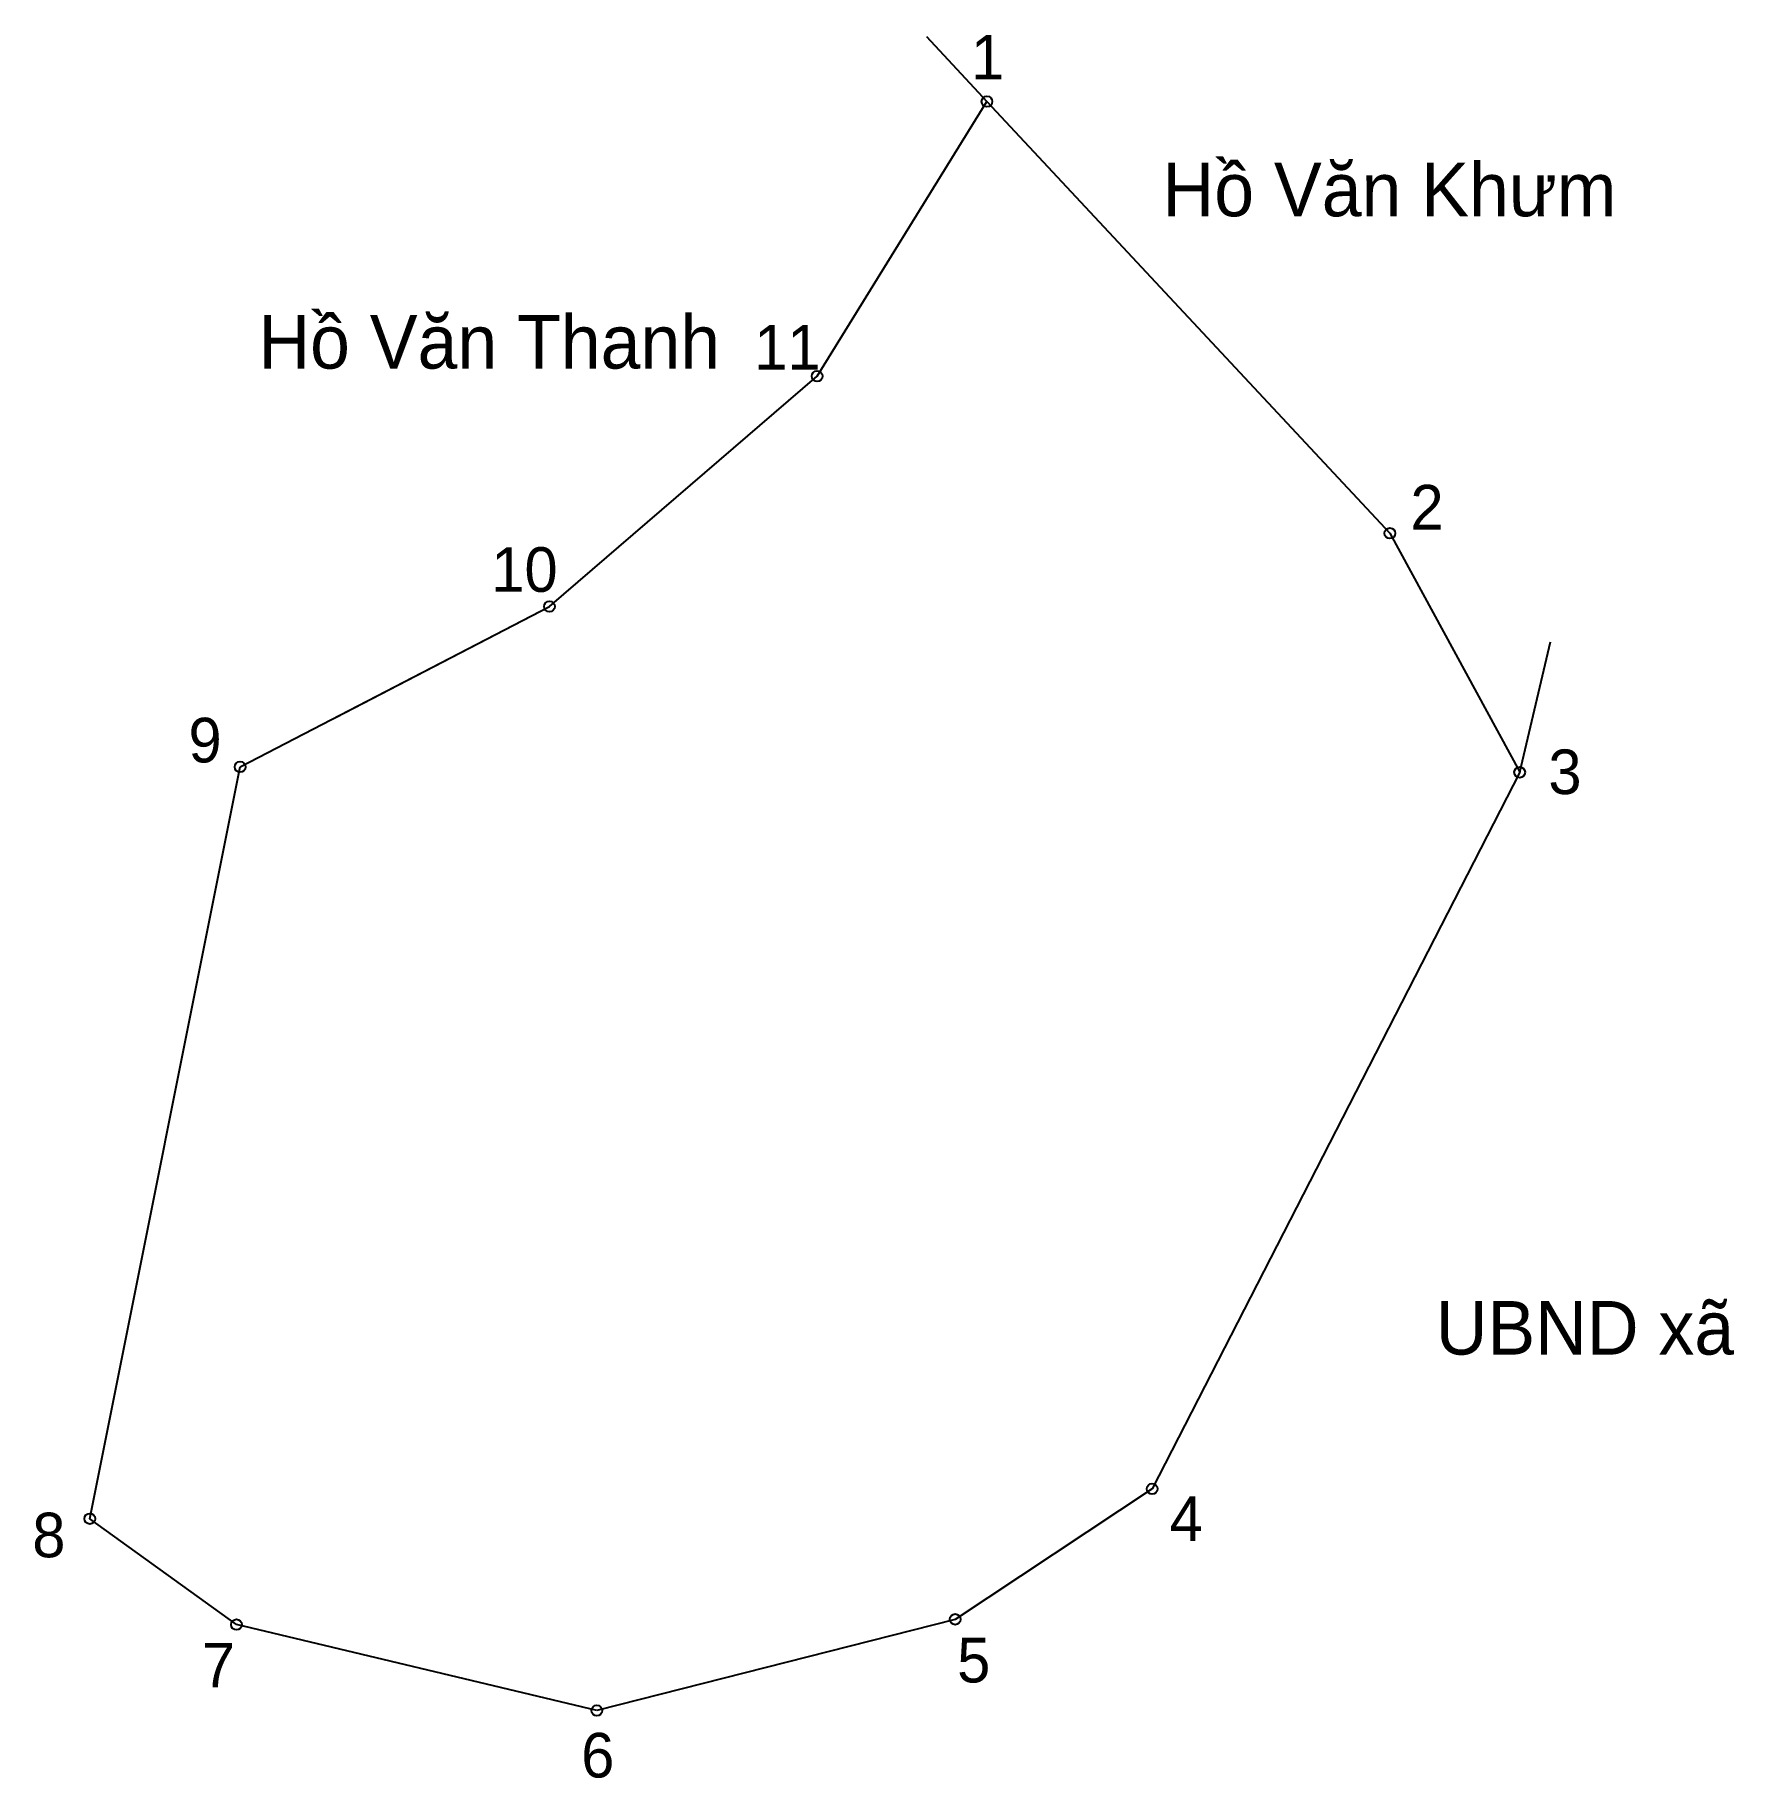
# Model space of a CAD drawing. Extents: x 547033.9 to 547110.8, y 1824298.7 to 1824377.5.
import ezdxf

# ---------------------------------------------------------------- set-up
doc = ezdxf.new("R2010")
doc.units = 0
for name, color, linetype in [('CanhThua', 7, 'Continuous'), ('MocDinhThua', 7, 'Continuous'), ('RauThua', 7, 'Continuous'), ('SoHieuDinhThua', 7, 'Continuous'), ('TenChuLanCan', 7, 'Continuous')]:
    doc.layers.add(name, color=color, linetype=linetype)

msp = doc.modelspace()

# ---------------------------------------------------------------- linework, layer by layer
at = {"layer": 'CanhThua'}
for p, q in [((547069.318, 1824362.102), (547077, 1824374.523)), ((547077, 1824374.523), (547095.221, 1824354.999)), ((547057.215, 1824351.688), (547069.318, 1824362.102)), ((547095.221, 1824354.999), (547101.088, 1824344.188)), ((547043.227, 1824344.432), (547057.215, 1824351.688)), ((547036.429, 1824310.433), (547043.227, 1824344.432)), ((547101.088, 1824344.188), (547084.47, 1824311.781)), ((547084.47, 1824311.781), (547075.562, 1824305.881)), ((547043.061, 1824305.643), (547036.429, 1824310.433)), ((547075.562, 1824305.881), (547059.356, 1824301.755)), ((547059.356, 1824301.755), (547043.061, 1824305.643))]:
    msp.add_line(p, q, dxfattribs=at)
at = {"layer": 'MocDinhThua'}
for centre in [(547077, 1824374.523), (547069.318, 1824362.102), (547095.221, 1824354.999), (547057.215, 1824351.688), (547043.227, 1824344.432), (547101.088, 1824344.188), (547084.47, 1824311.781), (547036.429, 1824310.433), (547043.061, 1824305.643), (547075.562, 1824305.881), (547059.356, 1824301.755)]:
    msp.add_circle(centre, 0.242, dxfattribs=at)
at = {"layer": 'RauThua'}
for p, q in [((547074.259, 1824377.46), (547077, 1824374.523)), ((547047.571, 1824346.685), (547057.215, 1824351.688)), ((547101.088, 1824344.188), (547102.479, 1824350.085))]:
    msp.add_line(p, q, dxfattribs=at)

# ---------------------------------------------------------------- texts
at = {"layer": 'SoHieuDinhThua'}
for s, height, p in [('1', 2.018, (547076.277, 1824375.522)), ('11', 2.0178, (547066.476, 1824362.404)), ('2', 2.018, (547096.149, 1824355.169)), ('10', 2.0178, (547054.585, 1824352.351)), ('9', 2.018, (547040.893, 1824344.636)), ('3', 2.018, (547102.386, 1824343.203)), ('4', 2.018, (547085.259, 1824309.427)), ('8', 2.018, (547033.829, 1824308.687)), ('5', 2.018, (547075.652, 1824303.027)), ('7', 2.018, (547041.5, 1824302.8)), ('6', 2.018, (547058.651, 1824298.728))]:
    msp.add_text(s, height=height, dxfattribs=at).set_placement(p)
at = {"layer": 'TenChuLanCan'}
for s, height, p in [('Hồ Văn Khưm', 2.42132, (547084.939, 1824369.335)), ('Hồ Văn Thanh', 2.42132, (547044.053, 1824362.447)), ('UBND xã', 2.4213, (547097.292, 1824317.855))]:
    msp.add_text(s, height=height, dxfattribs=at).set_placement(p)

doc.saveas('drawing.dxf')
